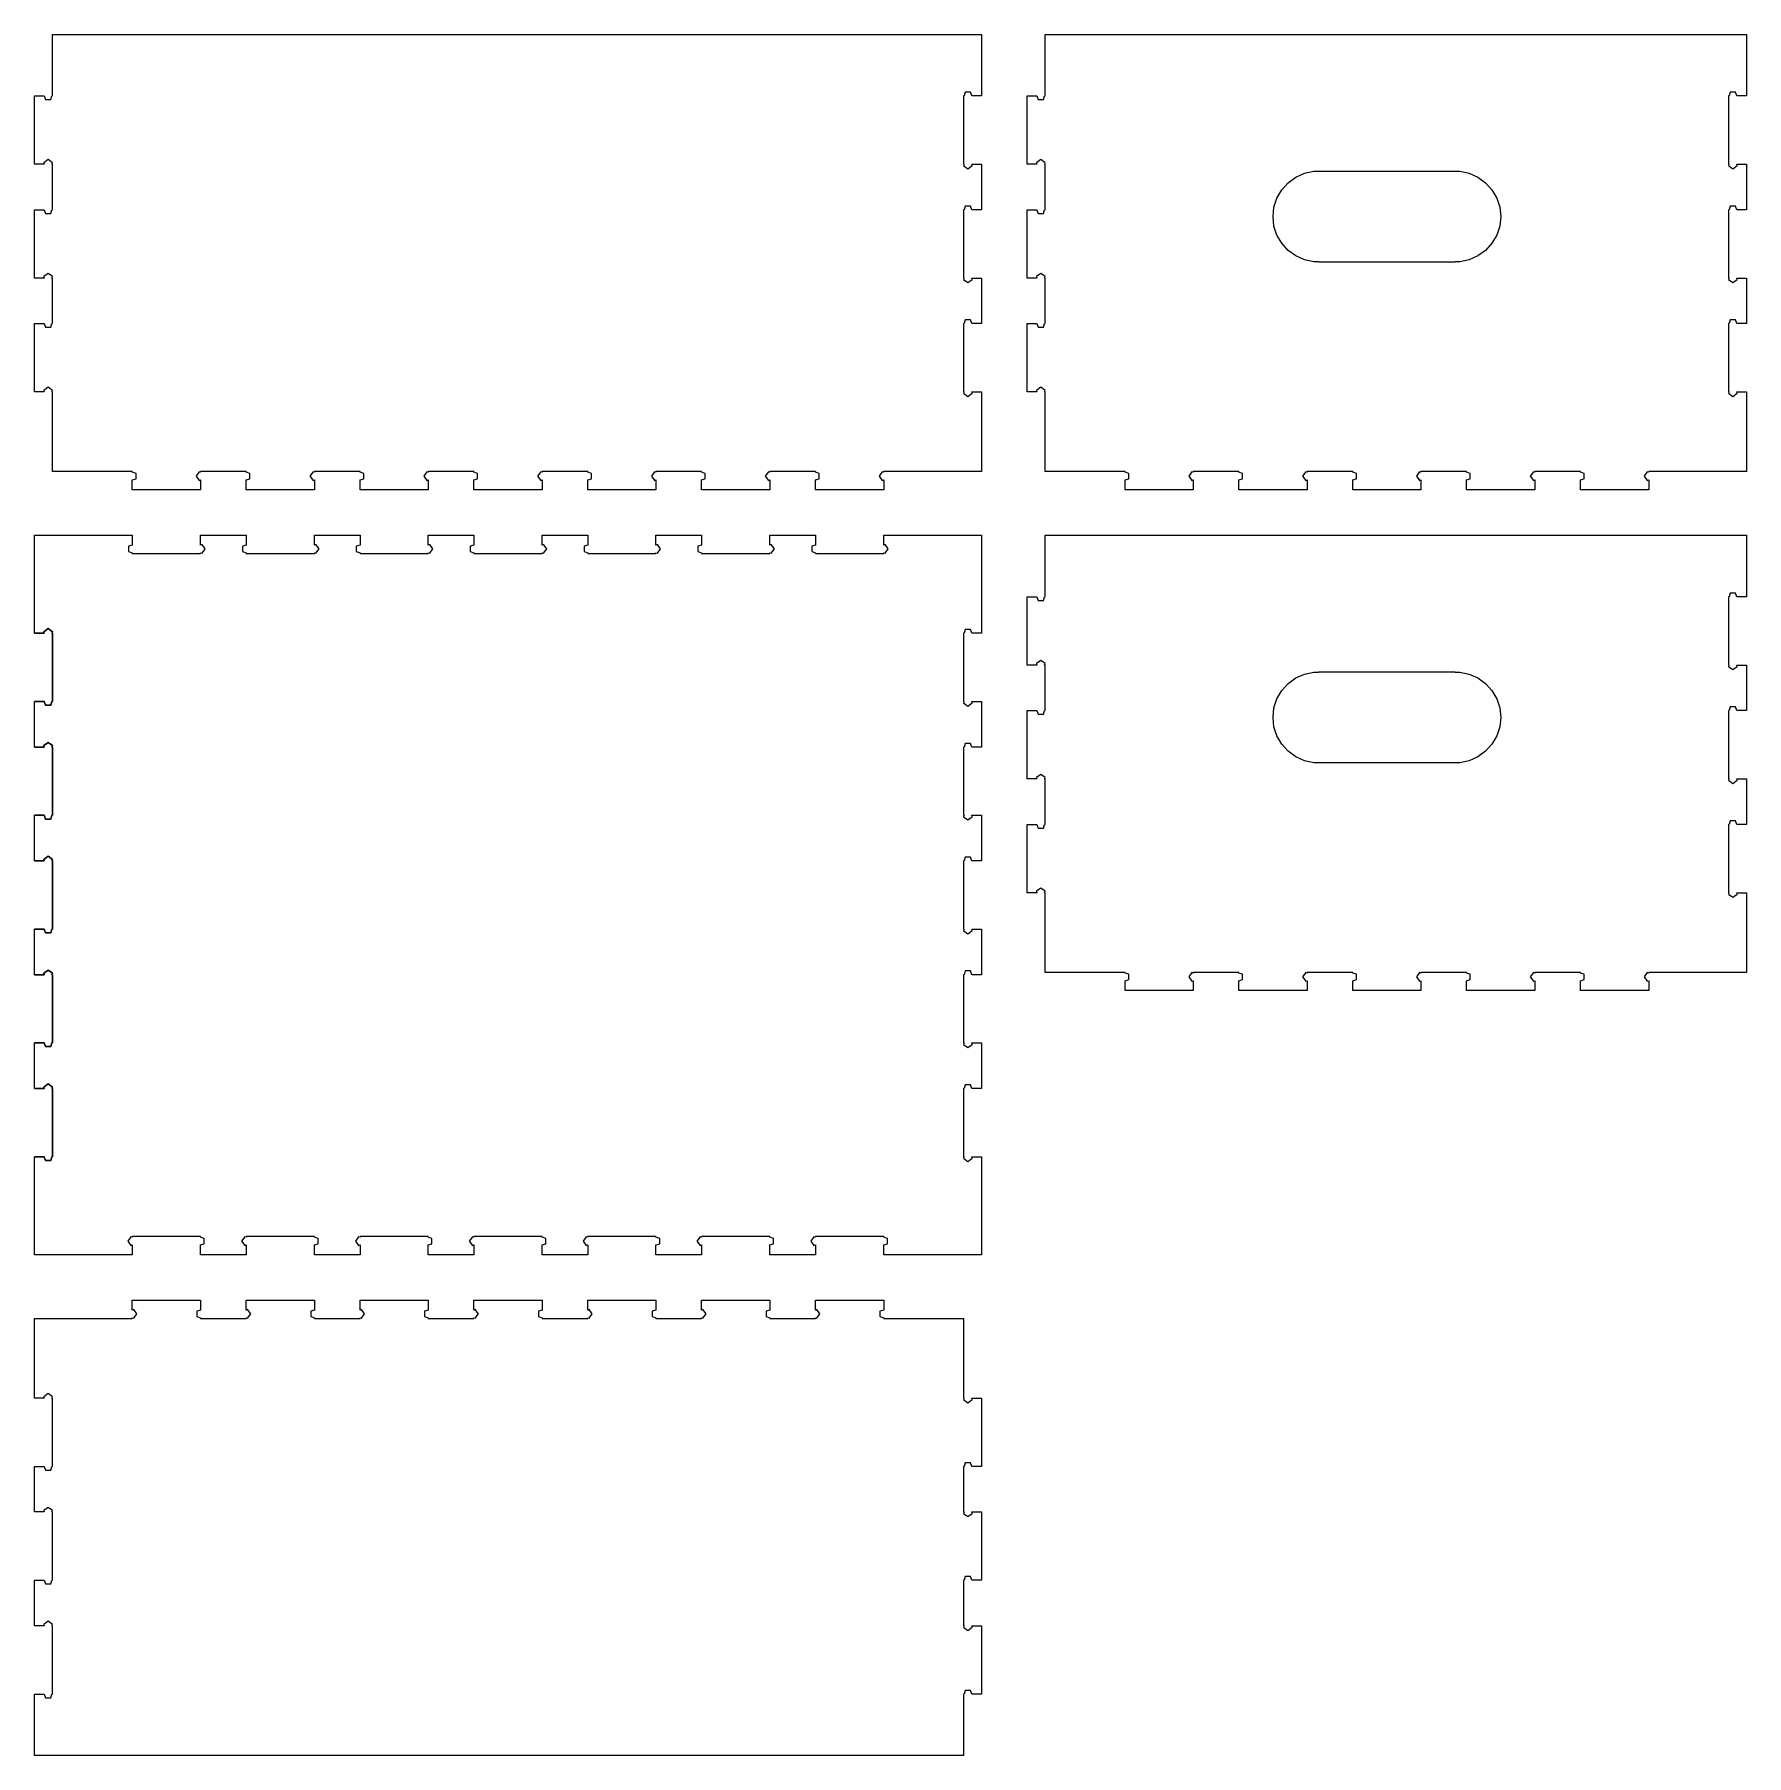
# Model space of a CAD drawing. Header units: millimetres. Extents: x 0 to 376, y -110 to 268.
import ezdxf

# ---------------------------------------------------------------- set-up
doc = ezdxf.new("R2010")
doc.units = ezdxf.units.MM
doc.layers.get('0').update_dxf_attribs({"linetype": 'CONTINUOUS', "lineweight": 0})

msp = doc.modelspace()

# ---------------------------------------------------------------- linework, layer by layer
for p, q in [((4, 254.5), (4, 268)), ((4, 268), (208, 268)), ((208, 268), (208, 254.5)), ((222, 254.5), (222, 268)), ((222, 268), (376, 268)), ((376, 268), (376, 254.5)), ((0, 239.5), (0, 254.5)), ((0, 254.5), (2.149, 254.5)), ((2.149, 254.5), (2.412, 253.691)), ((2.412, 253.691), (3.588, 253.691)), ((3.588, 253.691), (3.851, 254.5)), ((3.851, 254.5), (4, 254.5)), ((204.149, 254.5), (204, 254.5)), ((204, 254.5), (204, 239.5)), ((204.412, 255.309), (204.149, 254.5)), ((205.588, 255.309), (204.412, 255.309)), ((205.851, 254.5), (205.588, 255.309)), ((208, 254.5), (205.851, 254.5)), ((218, 239.5), (218, 254.5)), ((218, 254.5), (220.149, 254.5)), ((220.149, 254.5), (220.412, 253.691)), ((220.412, 253.691), (221.588, 253.691)), ((221.588, 253.691), (221.851, 254.5)), ((221.851, 254.5), (222, 254.5)), ((372.149, 254.5), (372, 254.5)), ((372, 254.5), (372, 239.5)), ((372.412, 255.309), (372.149, 254.5)), ((373.588, 255.309), (372.412, 255.309)), ((373.851, 254.5), (373.588, 255.309)), ((376, 254.5), (373.851, 254.5)), ((2.149, 239.5), (0, 239.5)), ((3, 240.5), (2.049, 239.809)), ((2.049, 239.809), (2.149, 239.5)), ((3.951, 239.809), (3, 240.5)), ((3.851, 239.5), (3.951, 239.809)), ((4, 239.5), (3.851, 239.5)), ((4, 229.5), (4, 239.5)), ((204, 239.5), (204.149, 239.5)), ((204.149, 239.5), (204.049, 239.191)), ((204.049, 239.191), (205, 238.5)), ((205, 238.5), (205.951, 239.191)), ((205.951, 239.191), (205.851, 239.5)), ((205.851, 239.5), (208, 239.5)), ((208, 239.5), (208, 229.5)), ((220.149, 239.5), (218, 239.5)), ((221, 240.5), (220.049, 239.809)), ((220.049, 239.809), (220.149, 239.5)), ((221.951, 239.809), (221, 240.5)), ((221.851, 239.5), (221.951, 239.809)), ((222, 239.5), (221.851, 239.5)), ((222, 229.5), (222, 239.5)), ((372, 239.5), (372.149, 239.5)), ((372.149, 239.5), (372.049, 239.191)), ((372.049, 239.191), (373, 238.5)), ((373, 238.5), (373.951, 239.191)), ((373.951, 239.191), (373.851, 239.5)), ((373.851, 239.5), (376, 239.5)), ((376, 239.5), (376, 229.5)), ((273.91, 233.878), (275.309, 235.431)), ((275.309, 235.431), (277, 236.66)), ((277, 236.66), (278.91, 237.511)), ((278.91, 237.511), (280.955, 237.945)), ((280.955, 237.945), (282, 237.945)), ((282, 237.945), (282, 238)), ((282, 238), (312, 238)), ((312, 238), (312, 237.945)), ((312, 237.945), (313.045, 237.945)), ((313.045, 237.945), (315.09, 237.511)), ((315.09, 237.511), (317, 236.66)), ((317, 236.66), (318.691, 235.431)), ((318.691, 235.431), (320.09, 233.878)), ((272.219, 230.079), (272.865, 232.067)), ((272.865, 232.067), (273.91, 233.878)), ((320.09, 233.878), (321.135, 232.067)), ((321.135, 232.067), (321.781, 230.079)), ((0, 214.5), (0, 229.5)), ((0, 229.5), (2.149, 229.5)), ((2.149, 229.5), (2.412, 228.691)), ((2.412, 228.691), (3.588, 228.691)), ((3.588, 228.691), (3.851, 229.5)), ((3.851, 229.5), (4, 229.5)), ((204.149, 229.5), (204, 229.5)), ((204, 229.5), (204, 214.5)), ((204.412, 230.309), (204.149, 229.5)), ((205.588, 230.309), (204.412, 230.309)), ((205.851, 229.5), (205.588, 230.309)), ((208, 229.5), (205.851, 229.5)), ((218, 214.5), (218, 229.5)), ((218, 229.5), (220.149, 229.5)), ((220.149, 229.5), (220.412, 228.691)), ((220.412, 228.691), (221.588, 228.691)), ((221.588, 228.691), (221.851, 229.5)), ((221.851, 229.5), (222, 229.5)), ((272, 228), (272.219, 230.079)), ((272.219, 225.921), (272, 228)), ((321.781, 230.079), (322, 228)), ((322, 228), (321.781, 225.921)), ((372.149, 229.5), (372, 229.5)), ((372, 229.5), (372, 214.5)), ((372.412, 230.309), (372.149, 229.5)), ((373.588, 230.309), (372.412, 230.309)), ((373.851, 229.5), (373.588, 230.309)), ((376, 229.5), (373.851, 229.5)), ((272.865, 223.933), (272.219, 225.921)), ((273.91, 222.122), (272.865, 223.933)), ((321.135, 223.933), (320.09, 222.122)), ((321.781, 225.921), (321.135, 223.933)), ((275.309, 220.569), (273.91, 222.122)), ((277, 219.34), (275.309, 220.569)), ((278.91, 218.489), (277, 219.34)), ((317, 219.34), (315.09, 218.489)), ((318.691, 220.569), (317, 219.34)), ((320.09, 222.122), (318.691, 220.569)), ((3, 215.5), (2.049, 214.809)), ((3.951, 214.809), (3, 215.5)), ((221, 215.5), (220.049, 214.809)), ((221.951, 214.809), (221, 215.5)), ((280.955, 218.055), (278.91, 218.489)), ((282, 218.055), (280.955, 218.055)), ((282, 218), (282, 218.055)), ((312, 218), (282, 218)), ((313.045, 218.055), (312, 218.055)), ((312, 218.055), (312, 218)), ((315.09, 218.489), (313.045, 218.055)), ((2.149, 214.5), (0, 214.5)), ((2.049, 214.809), (2.149, 214.5)), ((3.851, 214.5), (3.951, 214.809)), ((4, 214.5), (3.851, 214.5)), ((4, 204.5), (4, 214.5)), ((204, 214.5), (204.149, 214.5)), ((204.149, 214.5), (204.049, 214.191)), ((204.049, 214.191), (205, 213.5)), ((205, 213.5), (205.951, 214.191)), ((205.951, 214.191), (205.851, 214.5)), ((205.851, 214.5), (208, 214.5)), ((208, 214.5), (208, 204.5)), ((220.149, 214.5), (218, 214.5)), ((220.049, 214.809), (220.149, 214.5)), ((221.851, 214.5), (221.951, 214.809)), ((222, 214.5), (221.851, 214.5)), ((222, 204.5), (222, 214.5)), ((372, 214.5), (372.149, 214.5)), ((372.149, 214.5), (372.049, 214.191)), ((372.049, 214.191), (373, 213.5)), ((373, 213.5), (373.951, 214.191)), ((373.951, 214.191), (373.851, 214.5)), ((373.851, 214.5), (376, 214.5)), ((376, 214.5), (376, 204.5)), ((0, 189.5), (0, 204.5)), ((0, 204.5), (2.149, 204.5)), ((2.149, 204.5), (2.412, 203.691)), ((3.588, 203.691), (3.851, 204.5)), ((3.851, 204.5), (4, 204.5)), ((204.149, 204.5), (204, 204.5)), ((204, 204.5), (204, 189.5)), ((204.412, 205.309), (204.149, 204.5)), ((205.588, 205.309), (204.412, 205.309)), ((205.851, 204.5), (205.588, 205.309)), ((208, 204.5), (205.851, 204.5)), ((218, 189.5), (218, 204.5)), ((218, 204.5), (220.149, 204.5)), ((220.149, 204.5), (220.412, 203.691)), ((221.588, 203.691), (221.851, 204.5)), ((221.851, 204.5), (222, 204.5)), ((372.149, 204.5), (372, 204.5)), ((372, 204.5), (372, 189.5)), ((372.412, 205.309), (372.149, 204.5)), ((373.588, 205.309), (372.412, 205.309)), ((373.851, 204.5), (373.588, 205.309)), ((376, 204.5), (373.851, 204.5)), ((2.412, 203.691), (3.588, 203.691)), ((220.412, 203.691), (221.588, 203.691)), ((2.149, 189.5), (0, 189.5)), ((3, 190.5), (2.049, 189.809)), ((2.049, 189.809), (2.149, 189.5)), ((3.951, 189.809), (3, 190.5)), ((3.851, 189.5), (3.951, 189.809)), ((4, 189.5), (3.851, 189.5)), ((4, 172), (4, 189.5)), ((204, 189.5), (204.149, 189.5)), ((204.149, 189.5), (204.049, 189.191)), ((204.049, 189.191), (205, 188.5)), ((205, 188.5), (205.951, 189.191)), ((205.951, 189.191), (205.851, 189.5)), ((205.851, 189.5), (208, 189.5)), ((208, 189.5), (208, 172)), ((220.149, 189.5), (218, 189.5)), ((221, 190.5), (220.049, 189.809)), ((220.049, 189.809), (220.149, 189.5)), ((221.951, 189.809), (221, 190.5)), ((221.851, 189.5), (221.951, 189.809)), ((222, 189.5), (221.851, 189.5)), ((222, 172), (222, 189.5)), ((372, 189.5), (372.149, 189.5)), ((372.149, 189.5), (372.049, 189.191)), ((372.049, 189.191), (373, 188.5)), ((373, 188.5), (373.951, 189.191)), ((373.951, 189.191), (373.851, 189.5)), ((373.851, 189.5), (376, 189.5)), ((376, 189.5), (376, 172)), ((21.5, 172), (4, 172)), ((21.5, 171.851), (21.5, 172)), ((22.309, 171.588), (21.5, 171.851)), ((21.5, 170.149), (22.309, 170.412)), ((21.5, 168), (21.5, 170.149)), ((22.309, 170.412), (22.309, 171.588)), ((36.191, 171.951), (35.5, 171)), ((35.5, 171), (36.191, 170.049)), ((36.5, 171.851), (36.191, 171.951)), ((36.191, 170.049), (36.5, 170.149)), ((46.5, 172), (36.5, 172)), ((36.5, 172), (36.5, 171.851)), ((36.5, 170.149), (36.5, 168)), ((46.5, 171.851), (46.5, 172)), ((47.309, 171.588), (46.5, 171.851)), ((46.5, 170.149), (47.309, 170.412)), ((46.5, 168), (46.5, 170.149)), ((47.309, 170.412), (47.309, 171.588)), ((61.191, 171.951), (60.5, 171)), ((60.5, 171), (61.191, 170.049)), ((61.5, 171.851), (61.191, 171.951)), ((61.191, 170.049), (61.5, 170.149)), ((71.5, 172), (61.5, 172)), ((61.5, 172), (61.5, 171.851)), ((61.5, 170.149), (61.5, 168)), ((71.5, 171.851), (71.5, 172)), ((72.309, 171.588), (71.5, 171.851)), ((71.5, 170.149), (72.309, 170.412)), ((71.5, 168), (71.5, 170.149)), ((72.309, 170.412), (72.309, 171.588)), ((86.191, 171.951), (85.5, 171)), ((85.5, 171), (86.191, 170.049)), ((86.5, 171.851), (86.191, 171.951)), ((86.191, 170.049), (86.5, 170.149)), ((96.5, 172), (86.5, 172)), ((86.5, 172), (86.5, 171.851)), ((86.5, 170.149), (86.5, 168)), ((96.5, 171.851), (96.5, 172)), ((97.309, 171.588), (96.5, 171.851)), ((96.5, 170.149), (97.309, 170.412)), ((96.5, 168), (96.5, 170.149)), ((97.309, 170.412), (97.309, 171.588)), ((111.191, 171.951), (110.5, 171)), ((110.5, 171), (111.191, 170.049)), ((111.5, 171.851), (111.191, 171.951)), ((111.191, 170.049), (111.5, 170.149)), ((121.5, 172), (111.5, 172)), ((111.5, 172), (111.5, 171.851)), ((111.5, 170.149), (111.5, 168)), ((121.5, 171.851), (121.5, 172)), ((122.309, 171.588), (121.5, 171.851)), ((121.5, 170.149), (122.309, 170.412)), ((121.5, 168), (121.5, 170.149)), ((122.309, 170.412), (122.309, 171.588)), ((136.191, 171.951), (135.5, 171)), ((135.5, 171), (136.191, 170.049)), ((136.5, 171.851), (136.191, 171.951)), ((136.191, 170.049), (136.5, 170.149)), ((146.5, 172), (136.5, 172)), ((136.5, 172), (136.5, 171.851)), ((136.5, 170.149), (136.5, 168)), ((146.5, 171.851), (146.5, 172)), ((147.309, 171.588), (146.5, 171.851)), ((146.5, 170.149), (147.309, 170.412)), ((146.5, 168), (146.5, 170.149)), ((147.309, 170.412), (147.309, 171.588)), ((161.191, 171.951), (160.5, 171)), ((160.5, 171), (161.191, 170.049)), ((161.5, 171.851), (161.191, 171.951)), ((161.191, 170.049), (161.5, 170.149)), ((171.5, 172), (161.5, 172)), ((161.5, 172), (161.5, 171.851)), ((161.5, 170.149), (161.5, 168)), ((171.5, 171.851), (171.5, 172)), ((172.309, 171.588), (171.5, 171.851)), ((171.5, 170.149), (172.309, 170.412)), ((171.5, 168), (171.5, 170.149)), ((172.309, 170.412), (172.309, 171.588)), ((186.191, 171.951), (185.5, 171)), ((185.5, 171), (186.191, 170.049)), ((186.5, 171.851), (186.191, 171.951)), ((186.191, 170.049), (186.5, 170.149)), ((208, 172), (186.5, 172)), ((186.5, 172), (186.5, 171.851)), ((186.5, 170.149), (186.5, 168)), ((239.5, 172), (222, 172)), ((239.5, 171.851), (239.5, 172)), ((240.309, 171.588), (239.5, 171.851)), ((239.5, 170.149), (240.309, 170.412)), ((239.5, 168), (239.5, 170.149)), ((240.309, 170.412), (240.309, 171.588)), ((254.191, 171.951), (253.5, 171)), ((253.5, 171), (254.191, 170.049)), ((254.5, 171.851), (254.191, 171.951)), ((254.191, 170.049), (254.5, 170.149)), ((264.5, 172), (254.5, 172)), ((254.5, 172), (254.5, 171.851)), ((254.5, 170.149), (254.5, 168)), ((264.5, 171.851), (264.5, 172)), ((265.309, 171.588), (264.5, 171.851)), ((264.5, 170.149), (265.309, 170.412)), ((264.5, 168), (264.5, 170.149)), ((265.309, 170.412), (265.309, 171.588)), ((279.191, 171.951), (278.5, 171)), ((278.5, 171), (279.191, 170.049)), ((279.5, 171.851), (279.191, 171.951)), ((279.191, 170.049), (279.5, 170.149)), ((289.5, 172), (279.5, 172)), ((279.5, 172), (279.5, 171.851)), ((279.5, 170.149), (279.5, 168)), ((289.5, 171.851), (289.5, 172)), ((290.309, 171.588), (289.5, 171.851)), ((289.5, 170.149), (290.309, 170.412)), ((289.5, 168), (289.5, 170.149)), ((290.309, 170.412), (290.309, 171.588)), ((304.191, 171.951), (303.5, 171)), ((303.5, 171), (304.191, 170.049)), ((304.5, 171.851), (304.191, 171.951)), ((304.191, 170.049), (304.5, 170.149)), ((314.5, 172), (304.5, 172)), ((304.5, 172), (304.5, 171.851)), ((304.5, 170.149), (304.5, 168)), ((314.5, 171.851), (314.5, 172)), ((315.309, 171.588), (314.5, 171.851)), ((314.5, 170.149), (315.309, 170.412)), ((314.5, 168), (314.5, 170.149)), ((315.309, 170.412), (315.309, 171.588)), ((329.191, 171.951), (328.5, 171)), ((328.5, 171), (329.191, 170.049)), ((329.5, 171.851), (329.191, 171.951)), ((329.191, 170.049), (329.5, 170.149)), ((339.5, 172), (329.5, 172)), ((329.5, 172), (329.5, 171.851)), ((329.5, 170.149), (329.5, 168)), ((339.5, 171.851), (339.5, 172)), ((340.309, 171.588), (339.5, 171.851)), ((339.5, 170.149), (340.309, 170.412)), ((339.5, 168), (339.5, 170.149)), ((340.309, 170.412), (340.309, 171.588)), ((354.191, 171.951), (353.5, 171)), ((353.5, 171), (354.191, 170.049)), ((354.5, 171.851), (354.191, 171.951)), ((354.191, 170.049), (354.5, 170.149)), ((376, 172), (354.5, 172)), ((354.5, 172), (354.5, 171.851)), ((354.5, 170.149), (354.5, 168)), ((36.5, 168), (21.5, 168)), ((61.5, 168), (46.5, 168)), ((86.5, 168), (71.5, 168)), ((111.5, 168), (96.5, 168)), ((136.5, 168), (121.5, 168)), ((161.5, 168), (146.5, 168)), ((186.5, 168), (171.5, 168)), ((254.5, 168), (239.5, 168)), ((279.5, 168), (264.5, 168)), ((304.5, 168), (289.5, 168)), ((329.5, 168), (314.5, 168)), ((354.5, 168), (339.5, 168)), ((0, 136.5), (0, 158)), ((0, 158), (21.5, 158)), ((21.5, 155.851), (20.691, 155.588)), ((20.691, 155.588), (20.691, 154.412)), ((21.5, 158), (21.5, 155.851)), ((36.5, 155.851), (36.5, 158)), ((36.5, 158), (46.5, 158)), ((36.809, 155.951), (36.5, 155.851)), ((37.5, 155), (36.809, 155.951)), ((36.809, 154.049), (37.5, 155)), ((46.5, 155.851), (45.691, 155.588)), ((45.691, 155.588), (45.691, 154.412)), ((46.5, 158), (46.5, 155.851)), ((61.5, 155.851), (61.5, 158)), ((61.5, 158), (71.5, 158)), ((61.809, 155.951), (61.5, 155.851)), ((62.5, 155), (61.809, 155.951)), ((61.809, 154.049), (62.5, 155)), ((71.5, 155.851), (70.691, 155.588)), ((70.691, 155.588), (70.691, 154.412)), ((71.5, 158), (71.5, 155.851)), ((86.5, 155.851), (86.5, 158)), ((86.5, 158), (96.5, 158)), ((86.809, 155.951), (86.5, 155.851)), ((87.5, 155), (86.809, 155.951)), ((86.809, 154.049), (87.5, 155)), ((96.5, 155.851), (95.691, 155.588)), ((95.691, 155.588), (95.691, 154.412)), ((96.5, 158), (96.5, 155.851)), ((111.5, 155.851), (111.5, 158)), ((111.5, 158), (121.5, 158)), ((111.809, 155.951), (111.5, 155.851)), ((112.5, 155), (111.809, 155.951)), ((111.809, 154.049), (112.5, 155)), ((121.5, 155.851), (120.691, 155.588)), ((120.691, 155.588), (120.691, 154.412)), ((121.5, 158), (121.5, 155.851)), ((136.5, 155.851), (136.5, 158)), ((136.5, 158), (146.5, 158)), ((136.809, 155.951), (136.5, 155.851)), ((137.5, 155), (136.809, 155.951)), ((136.809, 154.049), (137.5, 155)), ((146.5, 155.851), (145.691, 155.588)), ((145.691, 155.588), (145.691, 154.412)), ((146.5, 158), (146.5, 155.851)), ((161.5, 155.851), (161.5, 158)), ((161.5, 158), (171.5, 158)), ((161.809, 155.951), (161.5, 155.851)), ((162.5, 155), (161.809, 155.951)), ((161.809, 154.049), (162.5, 155)), ((171.5, 155.851), (170.691, 155.588)), ((170.691, 155.588), (170.691, 154.412)), ((171.5, 158), (171.5, 155.851)), ((186.5, 155.851), (186.5, 158)), ((186.5, 158), (208, 158)), ((186.809, 155.951), (186.5, 155.851)), ((187.5, 155), (186.809, 155.951)), ((186.809, 154.049), (187.5, 155)), ((208, 158), (208, 136.5)), ((222, 144.5), (222, 158)), ((222, 158), (376, 158)), ((376, 158), (376, 144.5)), ((20.691, 154.412), (21.5, 154.149)), ((21.5, 154.149), (21.5, 154)), ((21.5, 154), (36.5, 154)), ((36.5, 154), (36.5, 154.149)), ((36.5, 154.149), (36.809, 154.049)), ((45.691, 154.412), (46.5, 154.149)), ((46.5, 154.149), (46.5, 154)), ((46.5, 154), (61.5, 154)), ((61.5, 154), (61.5, 154.149)), ((61.5, 154.149), (61.809, 154.049)), ((70.691, 154.412), (71.5, 154.149)), ((71.5, 154.149), (71.5, 154)), ((71.5, 154), (86.5, 154)), ((86.5, 154), (86.5, 154.149)), ((86.5, 154.149), (86.809, 154.049)), ((95.691, 154.412), (96.5, 154.149)), ((96.5, 154.149), (96.5, 154)), ((96.5, 154), (111.5, 154)), ((111.5, 154), (111.5, 154.149)), ((111.5, 154.149), (111.809, 154.049)), ((120.691, 154.412), (121.5, 154.149)), ((121.5, 154.149), (121.5, 154)), ((121.5, 154), (136.5, 154)), ((136.5, 154), (136.5, 154.149)), ((136.5, 154.149), (136.809, 154.049)), ((145.691, 154.412), (146.5, 154.149)), ((146.5, 154.149), (146.5, 154)), ((146.5, 154), (161.5, 154)), ((161.5, 154), (161.5, 154.149)), ((161.5, 154.149), (161.809, 154.049)), ((170.691, 154.412), (171.5, 154.149)), ((171.5, 154.149), (171.5, 154)), ((171.5, 154), (186.5, 154)), ((186.5, 154), (186.5, 154.149)), ((186.5, 154.149), (186.809, 154.049)), ((218, 129.5), (218, 144.5)), ((218, 144.5), (220.149, 144.5)), ((220.149, 144.5), (220.412, 143.691)), ((220.412, 143.691), (221.588, 143.691)), ((221.588, 143.691), (221.851, 144.5)), ((221.851, 144.5), (222, 144.5)), ((372.149, 144.5), (372, 144.5)), ((372, 144.5), (372, 129.5)), ((372.412, 145.309), (372.149, 144.5)), ((373.588, 145.309), (372.412, 145.309)), ((373.851, 144.5), (373.588, 145.309)), ((376, 144.5), (373.851, 144.5)), ((2.149, 136.5), (0, 136.5)), ((0, 136.5), (2.149, 136.5)), ((3, 137.5), (2.049, 136.809)), ((2.049, 136.809), (3, 137.5)), ((2.049, 136.809), (2.149, 136.5)), ((2.149, 136.5), (2.049, 136.809)), ((3.951, 136.809), (3, 137.5)), ((3, 137.5), (3.951, 136.809)), ((3.851, 136.5), (3.951, 136.809)), ((3.951, 136.809), (3.851, 136.5)), ((4, 136.5), (3.851, 136.5)), ((3.851, 136.5), (4, 136.5)), ((4, 121.5), (4, 136.5)), ((4, 136.5), (4, 121.5)), ((204.149, 136.5), (204, 136.5)), ((204, 136.5), (204, 121.5)), ((204.412, 137.309), (204.149, 136.5)), ((205.588, 137.309), (204.412, 137.309)), ((205.851, 136.5), (205.588, 137.309)), ((208, 136.5), (205.851, 136.5)), ((220.149, 129.5), (218, 129.5)), ((221, 130.5), (220.049, 129.809)), ((220.049, 129.809), (220.149, 129.5)), ((221.951, 129.809), (221, 130.5)), ((221.851, 129.5), (221.951, 129.809)), ((222, 129.5), (221.851, 129.5)), ((222, 119.5), (222, 129.5)), ((372, 129.5), (372.149, 129.5)), ((372.149, 129.5), (372.049, 129.191)), ((372.049, 129.191), (373, 128.5)), ((373, 128.5), (373.951, 129.191)), ((373.951, 129.191), (373.851, 129.5)), ((373.851, 129.5), (376, 129.5)), ((376, 129.5), (376, 119.5)), ((273.91, 123.878), (275.309, 125.431)), ((275.309, 125.431), (277, 126.66)), ((277, 126.66), (278.91, 127.511)), ((278.91, 127.511), (280.955, 127.945)), ((280.955, 127.945), (282, 127.945)), ((282, 127.945), (282, 128)), ((282, 128), (312, 128)), ((312, 128), (312, 127.945)), ((312, 127.945), (313.045, 127.945)), ((313.045, 127.945), (315.09, 127.511)), ((315.09, 127.511), (317, 126.66)), ((317, 126.66), (318.691, 125.431)), ((318.691, 125.431), (320.09, 123.878)), ((0, 111.5), (0, 121.5)), ((0, 121.5), (2.149, 121.5)), ((2.149, 121.5), (0, 121.5)), ((2.149, 121.5), (2.412, 120.691)), ((2.412, 120.691), (2.149, 121.5)), ((3.588, 120.691), (3.851, 121.5)), ((3.851, 121.5), (3.588, 120.691)), ((3.851, 121.5), (4, 121.5)), ((4, 121.5), (3.851, 121.5)), ((204, 121.5), (204.149, 121.5)), ((204.149, 121.5), (204.049, 121.191)), ((204.049, 121.191), (205, 120.5)), ((205, 120.5), (205.951, 121.191)), ((205.951, 121.191), (205.851, 121.5)), ((205.851, 121.5), (208, 121.5)), ((208, 121.5), (208, 111.5)), ((272.219, 120.079), (272.865, 122.067)), ((272.865, 122.067), (273.91, 123.878)), ((320.09, 123.878), (321.135, 122.067)), ((321.135, 122.067), (321.781, 120.079)), ((2.412, 120.691), (3.588, 120.691)), ((3.588, 120.691), (2.412, 120.691)), ((218, 104.5), (218, 119.5)), ((218, 119.5), (220.149, 119.5)), ((220.149, 119.5), (220.412, 118.691)), ((220.412, 118.691), (221.588, 118.691)), ((221.588, 118.691), (221.851, 119.5)), ((221.851, 119.5), (222, 119.5)), ((272, 118), (272.219, 120.079)), ((272.219, 115.921), (272, 118)), ((321.781, 120.079), (322, 118)), ((322, 118), (321.781, 115.921)), ((372.149, 119.5), (372, 119.5)), ((372, 119.5), (372, 104.5)), ((372.412, 120.309), (372.149, 119.5)), ((373.588, 120.309), (372.412, 120.309)), ((373.851, 119.5), (373.588, 120.309)), ((376, 119.5), (373.851, 119.5)), ((272.865, 113.933), (272.219, 115.921)), ((273.91, 112.122), (272.865, 113.933)), ((321.135, 113.933), (320.09, 112.122)), ((321.781, 115.921), (321.135, 113.933)), ((2.149, 111.5), (0, 111.5)), ((0, 111.5), (2.149, 111.5)), ((3, 112.5), (2.049, 111.809)), ((2.049, 111.809), (3, 112.5)), ((2.049, 111.809), (2.149, 111.5)), ((2.149, 111.5), (2.049, 111.809)), ((3.951, 111.809), (3, 112.5)), ((3, 112.5), (3.951, 111.809)), ((3.851, 111.5), (3.951, 111.809)), ((3.951, 111.809), (3.851, 111.5)), ((4, 111.5), (3.851, 111.5)), ((3.851, 111.5), (4, 111.5)), ((4, 96.5), (4, 111.5)), ((4, 111.5), (4, 96.5)), ((204.149, 111.5), (204, 111.5)), ((204, 111.5), (204, 96.5)), ((204.412, 112.309), (204.149, 111.5)), ((205.588, 112.309), (204.412, 112.309)), ((205.851, 111.5), (205.588, 112.309)), ((208, 111.5), (205.851, 111.5)), ((275.309, 110.569), (273.91, 112.122)), ((277, 109.34), (275.309, 110.569)), ((318.691, 110.569), (317, 109.34)), ((320.09, 112.122), (318.691, 110.569)), ((278.91, 108.489), (277, 109.34)), ((280.955, 108.055), (278.91, 108.489)), ((282, 108.055), (280.955, 108.055)), ((282, 108), (282, 108.055)), ((312, 108), (282, 108)), ((313.045, 108.055), (312, 108.055)), ((312, 108.055), (312, 108)), ((315.09, 108.489), (313.045, 108.055)), ((317, 109.34), (315.09, 108.489)), ((220.149, 104.5), (218, 104.5)), ((221, 105.5), (220.049, 104.809)), ((220.049, 104.809), (220.149, 104.5)), ((221.951, 104.809), (221, 105.5)), ((221.851, 104.5), (221.951, 104.809)), ((222, 104.5), (221.851, 104.5)), ((222, 94.5), (222, 104.5)), ((372, 104.5), (372.149, 104.5)), ((372.149, 104.5), (372.049, 104.191)), ((372.049, 104.191), (373, 103.5)), ((373, 103.5), (373.951, 104.191)), ((373.951, 104.191), (373.851, 104.5)), ((373.851, 104.5), (376, 104.5)), ((376, 104.5), (376, 94.5)), ((0, 86.5), (0, 96.5)), ((0, 96.5), (2.149, 96.5)), ((2.149, 96.5), (0, 96.5)), ((2.149, 96.5), (2.412, 95.691)), ((2.412, 95.691), (2.149, 96.5)), ((2.412, 95.691), (3.588, 95.691)), ((3.588, 95.691), (2.412, 95.691)), ((3.588, 95.691), (3.851, 96.5)), ((3.851, 96.5), (3.588, 95.691)), ((3.851, 96.5), (4, 96.5)), ((4, 96.5), (3.851, 96.5)), ((204, 96.5), (204.149, 96.5)), ((204.149, 96.5), (204.049, 96.191)), ((204.049, 96.191), (205, 95.5)), ((205, 95.5), (205.951, 96.191)), ((205.951, 96.191), (205.851, 96.5)), ((205.851, 96.5), (208, 96.5)), ((208, 96.5), (208, 86.5)), ((218, 79.5), (218, 94.5)), ((218, 94.5), (220.149, 94.5)), ((220.149, 94.5), (220.412, 93.691)), ((221.588, 93.691), (221.851, 94.5)), ((221.851, 94.5), (222, 94.5)), ((372.149, 94.5), (372, 94.5)), ((372, 94.5), (372, 79.5)), ((372.412, 95.309), (372.149, 94.5)), ((373.588, 95.309), (372.412, 95.309)), ((373.851, 94.5), (373.588, 95.309)), ((376, 94.5), (373.851, 94.5)), ((220.412, 93.691), (221.588, 93.691)), ((2.049, 86.809), (3, 87.5)), ((3, 87.5), (2.049, 86.809)), ((3, 87.5), (3.951, 86.809)), ((3.951, 86.809), (3, 87.5)), ((204.412, 87.309), (204.149, 86.5)), ((205.588, 87.309), (204.412, 87.309)), ((205.851, 86.5), (205.588, 87.309)), ((0, 86.5), (2.149, 86.5)), ((2.149, 86.5), (0, 86.5)), ((2.149, 86.5), (2.049, 86.809)), ((2.049, 86.809), (2.149, 86.5)), ((3.951, 86.809), (3.851, 86.5)), ((3.851, 86.5), (3.951, 86.809)), ((3.851, 86.5), (4, 86.5)), ((4, 86.5), (3.851, 86.5)), ((4, 86.5), (4, 71.5)), ((4, 71.5), (4, 86.5)), ((204.149, 86.5), (204, 86.5)), ((204, 86.5), (204, 71.5)), ((208, 86.5), (205.851, 86.5)), ((220.149, 79.5), (218, 79.5)), ((221, 80.5), (220.049, 79.809)), ((220.049, 79.809), (220.149, 79.5)), ((221.951, 79.809), (221, 80.5)), ((221.851, 79.5), (221.951, 79.809)), ((222, 79.5), (221.851, 79.5)), ((222, 62), (222, 79.5)), ((372, 79.5), (372.149, 79.5)), ((372.149, 79.5), (372.049, 79.191)), ((373.951, 79.191), (373.851, 79.5)), ((373.851, 79.5), (376, 79.5)), ((376, 79.5), (376, 62)), ((372.049, 79.191), (373, 78.5)), ((373, 78.5), (373.951, 79.191)), ((0, 61.5), (0, 71.5)), ((0, 71.5), (2.149, 71.5)), ((2.149, 71.5), (0, 71.5)), ((2.149, 71.5), (2.412, 70.691)), ((2.412, 70.691), (2.149, 71.5)), ((2.412, 70.691), (3.588, 70.691)), ((3.588, 70.691), (2.412, 70.691)), ((3.588, 70.691), (3.851, 71.5)), ((3.851, 71.5), (3.588, 70.691)), ((4, 71.5), (3.851, 71.5)), ((3.851, 71.5), (4, 71.5)), ((204, 71.5), (204.149, 71.5)), ((204.149, 71.5), (204.049, 71.191)), ((204.049, 71.191), (205, 70.5)), ((205, 70.5), (205.951, 71.191)), ((205.951, 71.191), (205.851, 71.5)), ((205.851, 71.5), (208, 71.5)), ((208, 71.5), (208, 61.5)), ((0, 61.5), (2.149, 61.5)), ((2.149, 61.5), (0, 61.5)), ((2.049, 61.809), (3, 62.5)), ((3, 62.5), (2.049, 61.809)), ((2.149, 61.5), (2.049, 61.809)), ((2.049, 61.809), (2.149, 61.5)), ((3, 62.5), (3.951, 61.809)), ((3.951, 61.809), (3, 62.5)), ((3.951, 61.809), (3.851, 61.5)), ((3.851, 61.5), (3.951, 61.809)), ((3.851, 61.5), (4, 61.5)), ((4, 61.5), (3.851, 61.5)), ((4, 61.5), (4, 46.5)), ((4, 46.5), (4, 61.5)), ((204.149, 61.5), (204, 61.5)), ((204, 61.5), (204, 46.5)), ((204.412, 62.309), (204.149, 61.5)), ((205.588, 62.309), (204.412, 62.309)), ((205.851, 61.5), (205.588, 62.309)), ((208, 61.5), (205.851, 61.5)), ((239.5, 62), (222, 62)), ((239.5, 61.851), (239.5, 62)), ((240.309, 61.588), (239.5, 61.851)), ((240.309, 60.412), (240.309, 61.588)), ((254.191, 61.951), (253.5, 61)), ((253.5, 61), (254.191, 60.049)), ((254.5, 61.851), (254.191, 61.951)), ((264.5, 62), (254.5, 62)), ((254.5, 62), (254.5, 61.851)), ((264.5, 61.851), (264.5, 62)), ((265.309, 61.588), (264.5, 61.851)), ((265.309, 60.412), (265.309, 61.588)), ((279.191, 61.951), (278.5, 61)), ((278.5, 61), (279.191, 60.049)), ((279.5, 61.851), (279.191, 61.951)), ((289.5, 62), (279.5, 62)), ((279.5, 62), (279.5, 61.851)), ((289.5, 61.851), (289.5, 62)), ((290.309, 61.588), (289.5, 61.851)), ((290.309, 60.412), (290.309, 61.588)), ((304.191, 61.951), (303.5, 61)), ((303.5, 61), (304.191, 60.049)), ((304.5, 61.851), (304.191, 61.951)), ((314.5, 62), (304.5, 62)), ((304.5, 62), (304.5, 61.851)), ((314.5, 61.851), (314.5, 62)), ((315.309, 61.588), (314.5, 61.851)), ((315.309, 60.412), (315.309, 61.588)), ((329.191, 61.951), (328.5, 61)), ((328.5, 61), (329.191, 60.049)), ((329.5, 61.851), (329.191, 61.951)), ((339.5, 62), (329.5, 62)), ((329.5, 62), (329.5, 61.851)), ((339.5, 61.851), (339.5, 62)), ((340.309, 61.588), (339.5, 61.851)), ((340.309, 60.412), (340.309, 61.588)), ((354.191, 61.951), (353.5, 61)), ((353.5, 61), (354.191, 60.049)), ((354.5, 61.851), (354.191, 61.951)), ((376, 62), (354.5, 62)), ((354.5, 62), (354.5, 61.851)), ((239.5, 60.149), (240.309, 60.412)), ((239.5, 58), (239.5, 60.149)), ((254.5, 58), (239.5, 58)), ((254.191, 60.049), (254.5, 60.149)), ((254.5, 60.149), (254.5, 58)), ((264.5, 60.149), (265.309, 60.412)), ((264.5, 58), (264.5, 60.149)), ((279.5, 58), (264.5, 58)), ((279.191, 60.049), (279.5, 60.149)), ((279.5, 60.149), (279.5, 58)), ((289.5, 60.149), (290.309, 60.412)), ((289.5, 58), (289.5, 60.149)), ((304.5, 58), (289.5, 58)), ((304.191, 60.049), (304.5, 60.149)), ((304.5, 60.149), (304.5, 58)), ((314.5, 60.149), (315.309, 60.412)), ((314.5, 58), (314.5, 60.149)), ((329.5, 58), (314.5, 58)), ((329.191, 60.049), (329.5, 60.149)), ((329.5, 60.149), (329.5, 58)), ((339.5, 60.149), (340.309, 60.412)), ((339.5, 58), (339.5, 60.149)), ((354.5, 58), (339.5, 58)), ((354.191, 60.049), (354.5, 60.149)), ((354.5, 60.149), (354.5, 58)), ((0, 36.5), (0, 46.5)), ((0, 46.5), (2.149, 46.5)), ((2.149, 46.5), (0, 46.5)), ((2.149, 46.5), (2.412, 45.691)), ((2.412, 45.691), (2.149, 46.5)), ((2.412, 45.691), (3.588, 45.691)), ((3.588, 45.691), (2.412, 45.691)), ((3.588, 45.691), (3.851, 46.5)), ((3.851, 46.5), (3.588, 45.691)), ((4, 46.5), (3.851, 46.5)), ((3.851, 46.5), (4, 46.5)), ((204, 46.5), (204.149, 46.5)), ((204.149, 46.5), (204.049, 46.191)), ((204.049, 46.191), (205, 45.5)), ((205, 45.5), (205.951, 46.191)), ((205.951, 46.191), (205.851, 46.5)), ((205.851, 46.5), (208, 46.5)), ((208, 46.5), (208, 36.5)), ((0, 36.5), (2.149, 36.5)), ((2.149, 36.5), (0, 36.5)), ((2.049, 36.809), (3, 37.5)), ((3, 37.5), (2.049, 36.809)), ((2.149, 36.5), (2.049, 36.809)), ((2.049, 36.809), (2.149, 36.5)), ((3, 37.5), (3.951, 36.809)), ((3.951, 36.809), (3, 37.5)), ((3.951, 36.809), (3.851, 36.5)), ((3.851, 36.5), (3.951, 36.809)), ((3.851, 36.5), (4, 36.5)), ((4, 36.5), (3.851, 36.5)), ((4, 21.5), (4, 36.5)), ((4, 36.5), (4, 21.5)), ((204.149, 36.5), (204, 36.5)), ((204, 36.5), (204, 21.5)), ((204.412, 37.309), (204.149, 36.5)), ((205.588, 37.309), (204.412, 37.309)), ((205.851, 36.5), (205.588, 37.309)), ((208, 36.5), (205.851, 36.5)), ((0, 0), (0, 21.5)), ((0, 21.5), (2.149, 21.5)), ((2.149, 21.5), (0, 21.5)), ((2.149, 21.5), (2.412, 20.691)), ((2.412, 20.691), (2.149, 21.5)), ((2.412, 20.691), (3.588, 20.691)), ((3.588, 20.691), (2.412, 20.691)), ((3.588, 20.691), (3.851, 21.5)), ((3.851, 21.5), (3.588, 20.691)), ((3.851, 21.5), (4, 21.5)), ((4, 21.5), (3.851, 21.5)), ((204, 21.5), (204.149, 21.5)), ((204.149, 21.5), (204.049, 21.191)), ((204.049, 21.191), (205, 20.5)), ((205, 20.5), (205.951, 21.191)), ((205.951, 21.191), (205.851, 21.5)), ((205.851, 21.5), (208, 21.5)), ((208, 21.5), (208, 0)), ((21.191, 3.951), (20.5, 3)), ((21.5, 3.851), (21.191, 3.951)), ((36.5, 4), (21.5, 4)), ((21.5, 4), (21.5, 3.851)), ((36.5, 3.851), (36.5, 4)), ((37.309, 3.588), (36.5, 3.851)), ((46.191, 3.951), (45.5, 3)), ((46.5, 3.851), (46.191, 3.951)), ((61.5, 4), (46.5, 4)), ((46.5, 4), (46.5, 3.851)), ((61.5, 3.851), (61.5, 4)), ((62.309, 3.588), (61.5, 3.851)), ((71.191, 3.951), (70.5, 3)), ((71.5, 3.851), (71.191, 3.951)), ((86.5, 4), (71.5, 4)), ((71.5, 4), (71.5, 3.851)), ((86.5, 3.851), (86.5, 4)), ((87.309, 3.588), (86.5, 3.851)), ((96.191, 3.951), (95.5, 3)), ((96.5, 3.851), (96.191, 3.951)), ((111.5, 4), (96.5, 4)), ((96.5, 4), (96.5, 3.851)), ((111.5, 3.851), (111.5, 4)), ((112.309, 3.588), (111.5, 3.851)), ((121.191, 3.951), (120.5, 3)), ((121.5, 3.851), (121.191, 3.951)), ((136.5, 4), (121.5, 4)), ((121.5, 4), (121.5, 3.851)), ((136.5, 3.851), (136.5, 4)), ((137.309, 3.588), (136.5, 3.851)), ((146.191, 3.951), (145.5, 3)), ((146.5, 3.851), (146.191, 3.951)), ((161.5, 4), (146.5, 4)), ((146.5, 4), (146.5, 3.851)), ((161.5, 3.851), (161.5, 4)), ((162.309, 3.588), (161.5, 3.851)), ((171.191, 3.951), (170.5, 3)), ((171.5, 3.851), (171.191, 3.951)), ((186.5, 4), (171.5, 4)), ((171.5, 4), (171.5, 3.851)), ((186.5, 3.851), (186.5, 4)), ((187.309, 3.588), (186.5, 3.851)), ((21.5, 0), (0, 0)), ((20.5, 3), (21.191, 2.049)), ((21.191, 2.049), (21.5, 2.149)), ((21.5, 2.149), (21.5, 0)), ((36.5, 2.149), (37.309, 2.412)), ((36.5, 0), (36.5, 2.149)), ((46.5, 0), (36.5, 0)), ((37.309, 2.412), (37.309, 3.588)), ((45.5, 3), (46.191, 2.049)), ((46.191, 2.049), (46.5, 2.149)), ((46.5, 2.149), (46.5, 0)), ((61.5, 2.149), (62.309, 2.412)), ((61.5, 0), (61.5, 2.149)), ((71.5, 0), (61.5, 0)), ((62.309, 2.412), (62.309, 3.588)), ((70.5, 3), (71.191, 2.049)), ((71.191, 2.049), (71.5, 2.149)), ((71.5, 2.149), (71.5, 0)), ((86.5, 2.149), (87.309, 2.412)), ((86.5, 0), (86.5, 2.149)), ((96.5, 0), (86.5, 0)), ((87.309, 2.412), (87.309, 3.588)), ((95.5, 3), (96.191, 2.049)), ((96.191, 2.049), (96.5, 2.149)), ((96.5, 2.149), (96.5, 0)), ((111.5, 2.149), (112.309, 2.412)), ((111.5, 0), (111.5, 2.149)), ((121.5, 0), (111.5, 0)), ((112.309, 2.412), (112.309, 3.588)), ((120.5, 3), (121.191, 2.049)), ((121.191, 2.049), (121.5, 2.149)), ((121.5, 2.149), (121.5, 0)), ((136.5, 2.149), (137.309, 2.412)), ((136.5, 0), (136.5, 2.149)), ((146.5, 0), (136.5, 0)), ((137.309, 2.412), (137.309, 3.588)), ((145.5, 3), (146.191, 2.049)), ((146.191, 2.049), (146.5, 2.149)), ((146.5, 2.149), (146.5, 0)), ((161.5, 2.149), (162.309, 2.412)), ((161.5, 0), (161.5, 2.149)), ((171.5, 0), (161.5, 0)), ((162.309, 2.412), (162.309, 3.588)), ((170.5, 3), (171.191, 2.049)), ((171.191, 2.049), (171.5, 2.149)), ((171.5, 2.149), (171.5, 0)), ((186.5, 2.149), (187.309, 2.412)), ((186.5, 0), (186.5, 2.149)), ((208, 0), (186.5, 0)), ((187.309, 2.412), (187.309, 3.588)), ((21.5, -12.149), (21.5, -10)), ((21.5, -10), (36.5, -10)), ((36.5, -10), (36.5, -12.149)), ((46.5, -12.149), (46.5, -10)), ((46.5, -10), (61.5, -10)), ((61.5, -10), (61.5, -12.149)), ((71.5, -12.149), (71.5, -10)), ((71.5, -10), (86.5, -10)), ((86.5, -10), (86.5, -12.149)), ((96.5, -12.149), (96.5, -10)), ((96.5, -10), (111.5, -10)), ((111.5, -10), (111.5, -12.149)), ((121.5, -12.149), (121.5, -10)), ((121.5, -10), (136.5, -10)), ((136.5, -10), (136.5, -12.149)), ((146.5, -12.149), (146.5, -10)), ((146.5, -10), (161.5, -10)), ((161.5, -10), (161.5, -12.149)), ((171.5, -12.149), (171.5, -10)), ((171.5, -10), (186.5, -10)), ((186.5, -10), (186.5, -12.149)), ((0, -31.5), (0, -14)), ((0, -14), (21.5, -14)), ((21.809, -12.049), (21.5, -12.149)), ((21.5, -14), (21.5, -13.851)), ((21.5, -13.851), (21.809, -13.951)), ((22.5, -13), (21.809, -12.049)), ((21.809, -13.951), (22.5, -13)), ((36.5, -12.149), (35.691, -12.412)), ((35.691, -12.412), (35.691, -13.588)), ((35.691, -13.588), (36.5, -13.851)), ((36.5, -13.851), (36.5, -14)), ((36.5, -14), (46.5, -14)), ((46.809, -12.049), (46.5, -12.149)), ((46.5, -14), (46.5, -13.851)), ((46.5, -13.851), (46.809, -13.951)), ((47.5, -13), (46.809, -12.049)), ((46.809, -13.951), (47.5, -13)), ((61.5, -12.149), (60.691, -12.412)), ((60.691, -12.412), (60.691, -13.588)), ((60.691, -13.588), (61.5, -13.851)), ((61.5, -13.851), (61.5, -14)), ((61.5, -14), (71.5, -14)), ((71.809, -12.049), (71.5, -12.149)), ((71.5, -14), (71.5, -13.851)), ((71.5, -13.851), (71.809, -13.951)), ((72.5, -13), (71.809, -12.049)), ((71.809, -13.951), (72.5, -13)), ((86.5, -12.149), (85.691, -12.412)), ((85.691, -12.412), (85.691, -13.588)), ((85.691, -13.588), (86.5, -13.851)), ((86.5, -13.851), (86.5, -14)), ((86.5, -14), (96.5, -14)), ((96.809, -12.049), (96.5, -12.149)), ((96.5, -14), (96.5, -13.851)), ((96.5, -13.851), (96.809, -13.951)), ((97.5, -13), (96.809, -12.049)), ((96.809, -13.951), (97.5, -13)), ((111.5, -12.149), (110.691, -12.412)), ((110.691, -12.412), (110.691, -13.588)), ((110.691, -13.588), (111.5, -13.851)), ((111.5, -13.851), (111.5, -14)), ((111.5, -14), (121.5, -14)), ((121.809, -12.049), (121.5, -12.149)), ((121.5, -14), (121.5, -13.851)), ((121.5, -13.851), (121.809, -13.951)), ((122.5, -13), (121.809, -12.049)), ((121.809, -13.951), (122.5, -13)), ((136.5, -12.149), (135.691, -12.412)), ((135.691, -12.412), (135.691, -13.588)), ((135.691, -13.588), (136.5, -13.851)), ((136.5, -13.851), (136.5, -14)), ((136.5, -14), (146.5, -14)), ((146.809, -12.049), (146.5, -12.149)), ((146.5, -14), (146.5, -13.851)), ((146.5, -13.851), (146.809, -13.951)), ((147.5, -13), (146.809, -12.049)), ((146.809, -13.951), (147.5, -13)), ((161.5, -12.149), (160.691, -12.412)), ((160.691, -12.412), (160.691, -13.588)), ((160.691, -13.588), (161.5, -13.851)), ((161.5, -13.851), (161.5, -14)), ((161.5, -14), (171.5, -14)), ((171.809, -12.049), (171.5, -12.149)), ((171.5, -14), (171.5, -13.851)), ((171.5, -13.851), (171.809, -13.951)), ((172.5, -13), (171.809, -12.049)), ((171.809, -13.951), (172.5, -13)), ((186.5, -12.149), (185.691, -12.412)), ((185.691, -12.412), (185.691, -13.588)), ((185.691, -13.588), (186.5, -13.851)), ((186.5, -13.851), (186.5, -14)), ((186.5, -14), (204, -14)), ((204, -14), (204, -31.5)), ((2.149, -31.5), (0, -31.5)), ((3, -30.5), (2.049, -31.191)), ((2.049, -31.191), (2.149, -31.5)), ((3.951, -31.191), (3, -30.5)), ((3.851, -31.5), (3.951, -31.191)), ((4, -31.5), (3.851, -31.5)), ((4, -46.5), (4, -31.5)), ((204, -31.5), (204.149, -31.5)), ((204.149, -31.5), (204.049, -31.809)), ((204.049, -31.809), (205, -32.5)), ((205, -32.5), (205.951, -31.809)), ((205.951, -31.809), (205.851, -31.5)), ((205.851, -31.5), (208, -31.5)), ((208, -31.5), (208, -46.5)), ((0, -56.5), (0, -46.5)), ((0, -46.5), (2.149, -46.5)), ((2.149, -46.5), (2.412, -47.309)), ((2.412, -47.309), (3.588, -47.309)), ((3.588, -47.309), (3.851, -46.5)), ((3.851, -46.5), (4, -46.5)), ((204.149, -46.5), (204, -46.5)), ((204, -46.5), (204, -56.5)), ((204.412, -45.691), (204.149, -46.5)), ((205.588, -45.691), (204.412, -45.691)), ((205.851, -46.5), (205.588, -45.691)), ((208, -46.5), (205.851, -46.5)), ((2.149, -56.5), (0, -56.5)), ((3, -55.5), (2.049, -56.191)), ((2.049, -56.191), (2.149, -56.5)), ((3.951, -56.191), (3, -55.5)), ((3.851, -56.5), (3.951, -56.191)), ((4, -56.5), (3.851, -56.5)), ((4, -71.5), (4, -56.5)), ((204, -56.5), (204.149, -56.5)), ((204.149, -56.5), (204.049, -56.809)), ((205.951, -56.809), (205.851, -56.5)), ((205.851, -56.5), (208, -56.5)), ((208, -56.5), (208, -71.5)), ((204.049, -56.809), (205, -57.5)), ((205, -57.5), (205.951, -56.809)), ((0, -81.5), (0, -71.5)), ((0, -71.5), (2.149, -71.5)), ((2.149, -71.5), (2.412, -72.309)), ((3.588, -72.309), (3.851, -71.5)), ((3.851, -71.5), (4, -71.5)), ((204.149, -71.5), (204, -71.5)), ((204, -71.5), (204, -81.5)), ((204.412, -70.691), (204.149, -71.5)), ((205.588, -70.691), (204.412, -70.691)), ((205.851, -71.5), (205.588, -70.691)), ((208, -71.5), (205.851, -71.5)), ((2.412, -72.309), (3.588, -72.309)), ((2.149, -81.5), (0, -81.5)), ((3, -80.5), (2.049, -81.191)), ((2.049, -81.191), (2.149, -81.5)), ((3.951, -81.191), (3, -80.5)), ((3.851, -81.5), (3.951, -81.191)), ((4, -81.5), (3.851, -81.5)), ((4, -96.5), (4, -81.5)), ((204, -81.5), (204.149, -81.5)), ((204.149, -81.5), (204.049, -81.809)), ((204.049, -81.809), (205, -82.5)), ((205, -82.5), (205.951, -81.809)), ((205.951, -81.809), (205.851, -81.5)), ((205.851, -81.5), (208, -81.5)), ((208, -81.5), (208, -96.5)), ((0, -110), (0, -96.5)), ((0, -96.5), (2.149, -96.5)), ((2.149, -96.5), (2.412, -97.309)), ((2.412, -97.309), (3.588, -97.309)), ((3.588, -97.309), (3.851, -96.5)), ((3.851, -96.5), (4, -96.5)), ((204.149, -96.5), (204, -96.5)), ((204, -96.5), (204, -110)), ((204.412, -95.691), (204.149, -96.5)), ((205.588, -95.691), (204.412, -95.691)), ((205.851, -96.5), (205.588, -95.691)), ((208, -96.5), (205.851, -96.5)), ((204, -110), (0, -110))]:
    msp.add_line(p, q)

doc.saveas('drawing.dxf')
